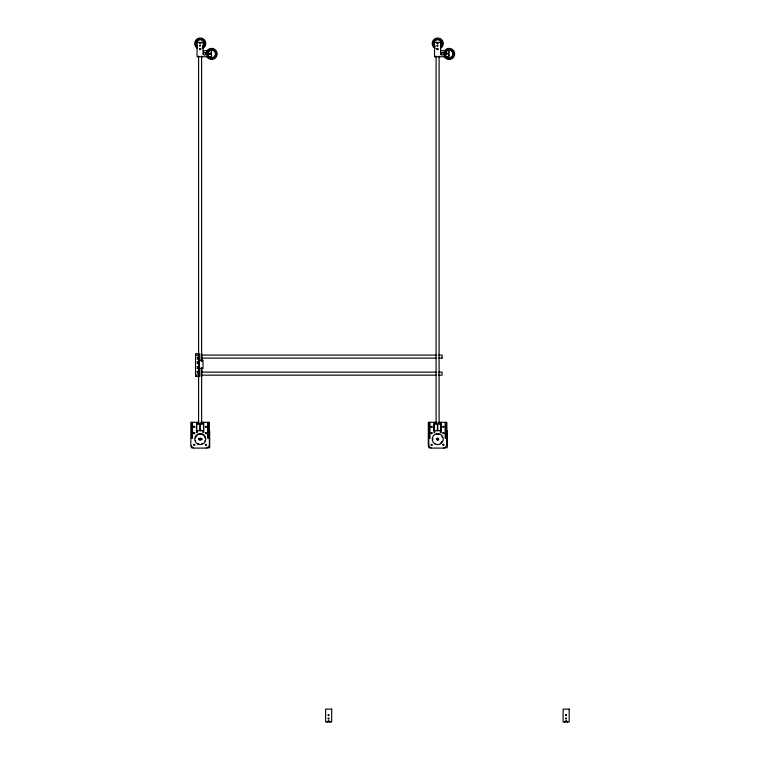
<?xml version="1.0" encoding="UTF-8"?>
<svg xmlns="http://www.w3.org/2000/svg" width="760" height="760" viewBox="0 0 760 760"><rect width="100%" height="100%" fill="white"/><g stroke="black" fill="none" stroke-linecap="round" stroke-linejoin="round"><path stroke-width="1.14" d="M195.586 41.819L195.766 41.382M204.487 46.113L205.114 44.517M432.915 42.284L432.801 44.127M442.69 43.719L442.652 42.978L442.643 44.127M444.315 55.109L444.248 53M444.153 53.903L444.22 53.171C448.599 50.093 446.063 57.817 444.163 54.017M198.702 443.593L198.322 443.441M454.014 54.786L453.967 52.801L454.081 53.713M432.82 438.358L432.82 439.84M201.789 443.593L202.568 443.488M444.201 53.247L444.191 54.378M216.486 52.801L213.997 49.533M201.105 434.273L198.892 434.34M453.663 55.926L453.52 56.202M201.59 42.38L200.079 43.89L198.559 42.38M327.151 722L328.662 720.489L330.182 722M439.071 42.38L437.56 43.89L436.041 42.38M564.633 722L566.143 720.489L567.663 722M442.367 437.389L441.93 436.458M433.01 45.039L432.782 43.985M433.248 41.382L433.732 40.584M441.493 46.759L442.387 45.248M201.865 439.66C200.802 440.315 200.802 437.883 201.865 438.539M209.475 54.302C207.318 47.101 204.839 59.565 209.579 53.741M204.934 45.172L204.905 45.229M207.879 50.663L207.423 51.3L207.86 50.701M215.184 57.38L214.823 57.712L215.802 56.611M216.486 55.014L216.239 55.765M203.11 435.119L202.568 434.71M205.048 440.382L204.848 440.98M438.301 434.33L439.128 434.33M208.487 50.075L208.002 50.53L209.285 49.542M195.7 437.114L195.7 437.883M442.082 45.904L442.253 45.553M434.349 39.891L435.908 38.912M442.206 441.256L441.93 441.74M436.952 438.539L436.952 439.66M438.501 439.66L438.501 438.539M440.467 443.241L441.608 442.197M214.624 57.874L214.823 57.712M195.947 436.61L196.479 435.86M196.298 40.527L197.144 39.653M200.355 439.631L199.984 439.052L200.459 439.47M437.836 439.631L437.418 439.118L437.94 439.47M203.157 47.557L202.844 47.757M446.5 49.694L447.231 49.314L446.766 49.533M451.478 58.273L451.763 58.111M195.538 354.967L198.759 355.481L199.32 354.91M198.673 38.826L198.094 39.064M197.296 435.1L197.923 434.71M210.377 49.115L213.104 49.162M195.538 375.25L198.759 374.737L199.32 375.307M201.295 376.466L201.97 376.077M211.052 58.824L212.382 58.814M449.35 58.862L450.309 58.729M448.096 49.048L450.309 49.087M448.096 58.767L448.894 58.862M201.6 434.34L200.991 434.188M437.361 434.15L436.373 434.34M211.517 52.221L209.998 53.741L211.517 55.252M448.998 52.221L447.478 53.741L448.998 55.252M448.238 58.786L448.59 58.833M202.245 38.997L201.789 38.817L202.521 39.13M203.11 50.711L211.517 50.711L211.517 56.772L197.049 56.772L197.049 42.38L203.11 42.38L203.11 54.748M440.591 50.711L448.998 50.711L448.998 56.772L434.53 56.772L434.53 42.38L440.591 42.38L440.591 54.748M198.987 353.751L195.538 353.751L195.538 376.466L198.987 376.466M201.618 353.751L201.951 361.114M201.115 354.122L201.219 361.057M201.846 355.081L436.183 355.081M438.548 355.081L442.101 355.081L442.101 358.084M198.683 355.262L199.32 355.262M197.068 357.342L199.243 357.342L199.243 358.863L197.068 358.863M201.846 358.112L436.183 358.112M438.548 358.112L442.101 358.112M198.75 360.287L203.005 360.287L203.015 368.391L198.75 368.391L198.759 371.355M197.068 361.893L199.243 361.893L199.243 363.403L197.068 363.403M197.068 366.814L199.243 366.814L199.243 368.324L197.068 368.324M197.068 371.355L199.243 371.355L199.243 372.875L197.068 372.875M201.846 372.124L436.183 372.124M438.548 372.124L442.101 372.124L442.101 375.126L438.548 375.155M198.683 374.955L199.32 374.955M201.846 375.155L436.183 375.155M201.115 376.095L201.219 368.001M201.523 376.466L201.951 367.925M198.949 422.341L190.826 422.341L190.826 445.559L193.363 448.096L206.843 448.096L209.38 445.559L209.38 422.341L200.668 422.341M437.019 422.341L428.308 422.341L428.308 445.559L430.844 448.096L444.324 448.096L446.861 445.559L446.861 422.341L438.748 422.341M199.471 430.036L201.001 430.036M198.636 438.539C199.69 437.883 199.69 440.315 198.636 439.66M198.636 438.862L199.329 438.862M201.162 438.862L201.865 438.862M198.636 439.327L199.329 439.327M201.162 439.327L201.865 439.327M193.619 447.783L191.32 447.783L191.32 445.512M206.245 447.783L209.684 447.783L209.684 430.74M431.101 447.783L428.801 447.783L428.801 430.74M443.716 447.783L447.165 447.783L447.165 430.74M447.155 58.453L446.5 58.111L447.212 58.482M439.726 38.997L442.206 41.429M208.382 57.636L209.323 58.292M208.734 57.912L208.895 58.026M203.48 39.776L204.212 40.546M434.349 47.177L433.38 45.942M195.368 44.46L196.45 46.73M451.924 49.799L451.07 49.334M433.494 46.142L433.779 46.541M195.652 440.98L195.453 440.382M453.33 51.262L453.748 52.088M207.537 56.705L207.86 57.104M196.27 46.512L195.985 46.084M204.754 41.477L205.01 42.17M204.184 436.097L204.554 436.61M204.801 437.114L205.086 437.998M445.911 422.341L445.911 438.254L445.16 438.254L445.16 422.341M441.18 422.341L441.18 432.573L440.42 432.573L440.42 430.673M440.42 422.341L440.42 423.861M439.109 56.069L439.109 424.099M437.769 430.673L437.769 423.861L440.99 423.861L440.99 430.673L434.178 430.673L434.178 423.861L437.399 423.861L437.399 430.673M436.078 56.069L436.078 424.099M434.739 422.341L434.739 423.861M434.739 430.673L434.739 432.573L433.988 432.573L433.988 422.341M430.008 422.341L430.008 438.254L429.248 438.254L429.248 422.341M208.439 422.341L208.439 438.254L207.679 438.254L207.679 422.341M203.699 422.341L203.699 432.573L202.948 432.573L202.948 430.673M202.948 422.341L202.948 423.861M201.628 56.069L201.628 361.18M201.628 368.296L201.628 424.099M200.298 430.673L200.298 423.861L203.509 423.861L203.509 430.673L196.697 430.673L196.697 423.861L199.918 423.861L199.918 430.673M200.118 430.036L200.118 430.644M198.759 355.481L198.759 357.342M198.759 358.863L198.759 361.893M198.759 363.403L198.759 366.814M198.759 372.875L198.759 374.737M198.597 56.069L198.597 354.055M198.597 375.421L198.597 424.099M197.809 353.751L199.32 354.122L199.32 376.095L197.809 376.466M197.514 357.342L197.514 358.863M197.514 361.893L197.514 363.403M197.514 366.814L197.514 368.324M197.514 371.355L197.514 372.875M197.267 422.341L197.267 423.861M197.267 430.673L197.267 432.573L196.507 432.573L196.507 422.341M192.527 422.341L192.527 438.254L191.776 438.254L191.776 422.341M444.229 51.319A5.538 5.538 0 0 1 452.57 49.58A5.538 5.538 0 0 1 452.732 58.102A5.538 5.538 0 0 1 444.334 56.677M443.726 55.138A5.538 5.538 0 0 1 443.688 52.877M445.673 51.404A4.256 4.256 0 0 1 451.896 50.673A4.256 4.256 0 0 1 452.115 56.933A4.256 4.256 0 0 1 445.863 56.639M445.36 55.907A4.256 4.256 0 0 1 445.227 52.174M446.443 51.224A3.791 3.791 0 0 1 451.801 51.224A3.791 3.791 0 0 1 451.801 56.582A3.791 3.791 0 0 1 446.443 56.582M445.844 55.803A3.791 3.791 0 0 1 445.844 52.012M435.138 48.431A5.538 5.538 0 0 1 433.399 40.08A5.538 5.538 0 0 1 441.921 39.928A5.538 5.538 0 0 1 440.496 48.326M438.14 49.058A5.538 5.538 0 0 1 436.696 48.972M434.986 46.797A4.256 4.256 0 0 1 434.625 40.612A4.256 4.256 0 0 1 440.819 40.612A4.256 4.256 0 0 1 440.458 46.797M435.043 46.217A3.791 3.791 0 0 1 435.043 40.859A3.791 3.791 0 0 1 440.401 40.859A3.791 3.791 0 0 1 440.401 46.217M206.748 51.319A5.538 5.538 0 0 1 215.099 49.58A5.538 5.538 0 0 1 215.251 58.102A5.538 5.538 0 0 1 206.853 56.677M206.245 55.138A5.538 5.538 0 0 1 206.416 52.079M208.202 51.404A4.256 4.256 0 0 1 214.424 50.673A4.256 4.256 0 0 1 214.643 56.933A4.256 4.256 0 0 1 208.382 56.639M207.879 55.907A4.256 4.256 0 0 1 207.755 52.174M208.962 51.224A3.791 3.791 0 0 1 214.32 51.224A3.791 3.791 0 0 1 214.32 56.582A3.791 3.791 0 0 1 208.962 56.582M208.364 55.803A3.791 3.791 0 0 1 208.364 52.012M197.296 48.222A5.538 5.538 0 0 1 196.232 39.72A5.538 5.538 0 0 1 204.782 40.356A5.538 5.538 0 0 1 202.454 48.611M201.067 49.011A5.538 5.538 0 0 1 199.424 49.011M197.286 46.597A4.256 4.256 0 0 1 197.429 40.337A4.256 4.256 0 0 1 203.661 40.992A4.256 4.256 0 0 1 202.502 47.148M196.964 45.429A3.791 3.791 0 0 1 198.075 40.432A3.791 3.791 0 0 1 203.148 41.097A3.791 3.791 0 0 1 202.92 46.217M203.338 53.171C204.392 58.976 208.192 49.818 203.338 53.171M440.809 53.171C441.873 58.976 445.664 49.818 440.809 53.171M199.557 45.486C199.68 47.889 201.695 44.393 199.557 45.486M199.557 48.887C199.68 51.291 201.695 47.804 199.557 48.887M437.028 45.486C437.161 47.889 439.175 44.393 437.028 45.486M437.028 48.887C437.161 51.291 439.175 47.804 437.028 48.887M328.139 714.885C328.272 717.278 330.286 713.792 328.139 714.885M328.139 718.285C328.272 720.689 330.286 717.193 328.139 718.285M565.62 714.885C565.744 717.278 567.767 713.792 565.62 714.885M565.62 718.285C565.744 720.689 567.767 717.193 565.62 718.285M193.752 426.408L193.752 427.367L194.712 427.367L194.712 426.408L193.752 426.408M193.752 432.659L193.752 433.618L194.712 433.618L194.712 432.659L193.752 432.659M193.752 444.401L193.752 445.36L194.712 445.36L194.712 444.401L193.752 444.401M205.494 426.408L205.494 427.367L206.454 427.367L206.454 426.408L205.494 426.408M205.494 432.659L205.494 433.618L206.454 433.618L206.454 432.659L205.494 432.659M205.494 444.401L205.494 445.36L206.454 445.36L206.454 444.401L205.494 444.401M431.233 426.408L431.233 427.367L432.193 427.367L432.193 426.408L431.233 426.408M431.233 432.659L431.233 433.618L432.193 433.618L432.193 432.659L431.233 432.659M431.233 444.401L431.233 445.36L432.193 445.36L432.193 444.401L431.233 444.401M442.976 426.408L442.976 427.367L443.935 427.367L443.935 426.408L442.976 426.408M442.976 432.659L442.976 433.618L443.935 433.618L443.935 432.659L442.976 432.659M442.976 444.401L442.976 445.36L443.935 445.36L443.935 444.401L442.976 444.401M331.692 709.128L325.631 709.128L325.631 722L331.692 722L331.692 709.128M569.173 709.128L563.112 709.128L563.112 722L569.173 722L569.173 709.128M434.957 443.887A5.538 5.538 0 0 0 443.26 439.099A5.538 5.538 0 0 0 434.957 434.302A5.538 5.538 0 0 0 434.957 443.887M437.247 439.926A0.95 0.95 0 0 0 438.681 439.099A0.95 0.95 0 0 0 437.247 438.273A0.95 0.95 0 0 0 437.247 439.926M197.476 443.887A5.538 5.538 0 0 0 205.78 439.099A5.538 5.538 0 0 0 197.476 434.302A5.538 5.538 0 0 0 197.476 443.887M199.775 439.926A0.95 0.95 0 0 0 201.2 439.099A0.95 0.95 0 0 0 199.775 438.273A0.95 0.95 0 0 0 199.775 439.926"/></g></svg>
